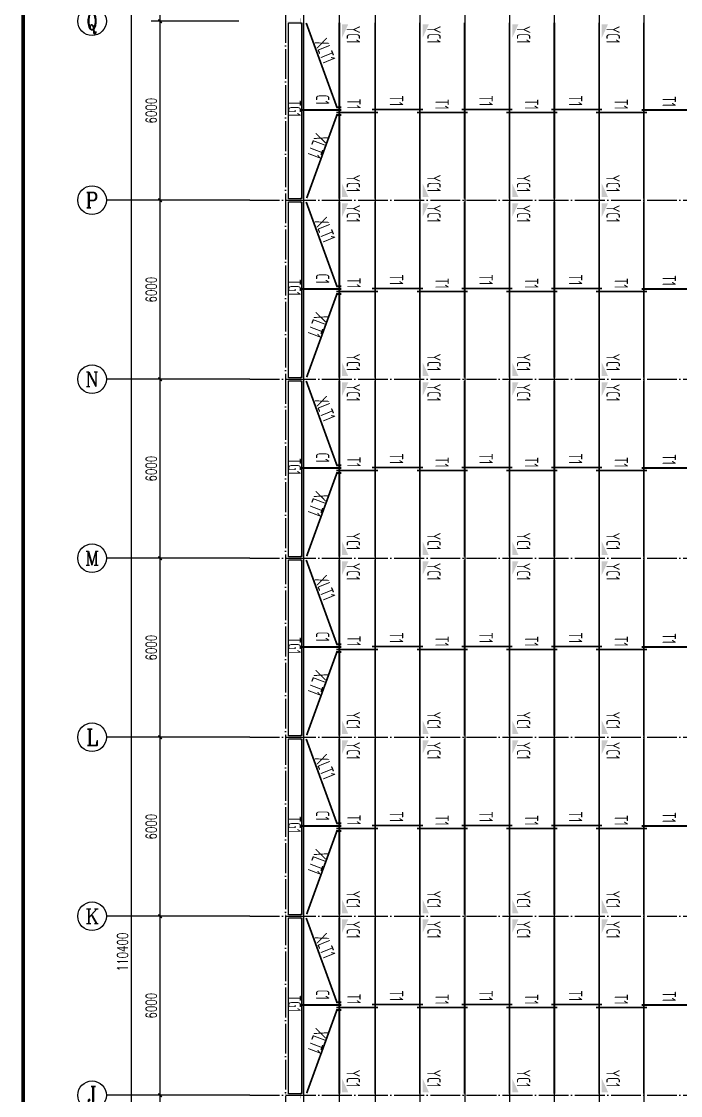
# Model space of a CAD drawing. Extents: x 14207793 to 14719554, y -1675802 to -1228715.
# Drawn here: x 14458570 to 14480640, y -1602707 to -1566707 of the extents above; entities that cross this region are included whole.
import ezdxf
from ezdxf.enums import TextEntityAlignment as Align

# ---------------------------------------------------------------- set-up
doc = ezdxf.new("R2010")
doc.units = 0
doc.header["$LTSCALE"] = 500
doc.header["$MEASUREMENT"] = 0
doc.linetypes.add('DASHEDD', pattern=[5, 4, -1])
doc.linetypes.add('DOTE', pattern=[2.42, 2, -0.2, 0.02, -0.2])
doc.layers.get('0').update_dxf_attribs({"linetype": 'CONTINUOUS'})
doc.layers.get('DEFPOINTS').update_dxf_attribs({"color": 140, "linetype": 'CONTINUOUS'})
for name, color, linetype in [('01', 7, 'CONTINUOUS'), ('1Z', 1, 'DASHEDD'), ('AXIS', 3, 'CONTINUOUS'), ('AXIS_TEXT', 7, 'CONTINUOUS'), ('DOTE', 8, 'DOTE'), ('PUB_TITLE', 4, 'CONTINUOUS'), ('WINDOW', 96, 'CONTINUOUS'), ('墙__虚线', 2, 'CONTINUOUS'), ('层0', 7, 'CONTINUOUS')]:
    doc.layers.add(name, color=color, linetype=linetype)
doc.styles.add('_TCH_AXIS', font='COMPLEX', dxfattribs={"bigfont": 'GBCBIG'})
doc.styles.add('_TCH_DIM_T3', font='SIMPLEX', dxfattribs={"width": 0.705882, "bigfont": 'GBCBIG'})
doc.styles.add('COMPLEX', font='COMPLEX')
doc.styles.add('TSSD_REIN', font='Tssdeng.shx', dxfattribs={"width": 0.65, "bigfont": 'hztxt.shx'})
doc.dimstyles.new('_TCH_ARCH&&120', dxfattribs={"dimtxt": 357, "dimasz": 120, "dimexe": 300, "dimexo": 360, "dimgap": 120, "dimtad": 1, "dimdec": 0, "dimzin": 0, "dimdsep": 46, "dimtxsty": '_TCH_DIM_T3', "dimblk": 'ARCHTICK', "dimcen": 0.09, "dimclrt": 7, "dimazin": 2, "dimtfac": 1, "dimtdec": 0, "dimtix": 1, "dimtmove": 2, "dimatfit": 3, "dimfxl": 0, "dimtolj": 1, "dimtzin": 0, "dimarcsym": 0})

# ---------------------------------------------------------------- blocks, each defined once
blk = doc.blocks.new('gffio')
at = {"layer": '墙__虚线'}
for points in [[(-433999, -56888), (-433999, -56868), (-434094, -56888), (-434199, -56868)], [(-434094, -56888), (-434199, -56868), (-434104, -56888)], [(-434199, -56868), (-434199, -56888), (-434104, -56888)], [(-434094, -56888), (-434104, -56888), (-434094, -57348), (-434104, -57348)], [(-434104, -57348), (-434199, -57348), (-434099, -57365), (-434199, -57368)], [(-434099, -57365), (-434199, -57368), (-433999, -57368)], [(-434094, -57348), (-434104, -57348), (-434058, -57361), (-434099, -57365)], [(-433999, -57368), (-434058, -57361), (-434099, -57365)], [(-434058, -57361), (-433999, -57368), (-434094, -57348), (-433999, -57348)]]:
    blk.add_solid(points, dxfattribs=at)
blk = doc.blocks.new('_ArchTick')
at = {"color": 0, "linetype": 'ByBlock', "const_width": 0.4}
blk.add_lwpolyline([(-0.5, -0.5), (0.5, 0.5)], dxfattribs=at)
blk = doc.blocks.new('*D660')
at = {"layer": 'AXIS', "color": 0, "lineweight": -2}
for p, q in [((14465852, -1602698), (14462912, -1602698)), ((14463212, -1608698), (14463212, -1602698)), ((14465852, -1608698), (14462912, -1608698))]:
    blk.add_line(p, q, dxfattribs=at)
at = {"layer": 'DEFPOINTS', "color": 0}
for p in [(14463212, -1602698), (14466212, -1602698), (14466212, -1608698)]:
    blk.add_point(p, dxfattribs=at)
at = {"layer": 'AXIS', "color": 0, "lineweight": -2, "xscale": 120, "yscale": 120, "zscale": 120}
for p, rotation in [((14463212, -1602698), 90), ((14463212, -1608698), 270)]:
    blk.add_blockref('_ArchTick', p, dxfattribs=dict(at, rotation=rotation))
at = {"layer": 'AXIS', "color": 7, "insert": (14462914, -1605697), "char_height": 357, "attachment_point": 5, "rotation": 90, "style": '_TCH_DIM_T3'}
blk.add_mtext('\\A1;6000', dxfattribs=at)
blk = doc.blocks.new('*D661')
at = {"layer": 'AXIS', "color": 0, "lineweight": -2}
for p, q in [((14465852, -1596698), (14462912, -1596698)), ((14463212, -1602698), (14463212, -1596698)), ((14465852, -1602698), (14462912, -1602698))]:
    blk.add_line(p, q, dxfattribs=at)
at = {"layer": 'DEFPOINTS', "color": 0}
for p in [(14463212, -1596698), (14466212, -1596698), (14466212, -1602698)]:
    blk.add_point(p, dxfattribs=at)
at = {"layer": 'AXIS', "color": 0, "lineweight": -2, "xscale": 120, "yscale": 120, "zscale": 120}
for p, rotation in [((14463212, -1596698), 90), ((14463212, -1602698), 270)]:
    blk.add_blockref('_ArchTick', p, dxfattribs=dict(at, rotation=rotation))
at = {"layer": 'AXIS', "color": 7, "insert": (14462914, -1599697), "char_height": 357, "attachment_point": 5, "rotation": 90, "style": '_TCH_DIM_T3'}
blk.add_mtext('\\A1;6000', dxfattribs=at)
blk = doc.blocks.new('*D662')
at = {"layer": 'AXIS', "color": 0, "lineweight": -2}
for p, q in [((14465852, -1590698), (14462912, -1590698)), ((14463212, -1596698), (14463212, -1590698)), ((14465852, -1596698), (14462912, -1596698))]:
    blk.add_line(p, q, dxfattribs=at)
at = {"layer": 'DEFPOINTS', "color": 0}
for p in [(14463212, -1590698), (14466212, -1590698), (14466212, -1596698)]:
    blk.add_point(p, dxfattribs=at)
at = {"layer": 'AXIS', "color": 0, "lineweight": -2, "xscale": 120, "yscale": 120, "zscale": 120}
for p, rotation in [((14463212, -1590698), 90), ((14463212, -1596698), 270)]:
    blk.add_blockref('_ArchTick', p, dxfattribs=dict(at, rotation=rotation))
at = {"layer": 'AXIS', "color": 7, "insert": (14462914, -1593697), "char_height": 357, "attachment_point": 5, "rotation": 90, "style": '_TCH_DIM_T3'}
blk.add_mtext('\\A1;6000', dxfattribs=at)
blk = doc.blocks.new('*D663')
at = {"layer": 'AXIS', "color": 0, "lineweight": -2}
for p, q in [((14465852, -1584698), (14462912, -1584698)), ((14463212, -1590698), (14463212, -1584698)), ((14465852, -1590698), (14462912, -1590698))]:
    blk.add_line(p, q, dxfattribs=at)
at = {"layer": 'DEFPOINTS', "color": 0}
for p in [(14463212, -1584698), (14466212, -1584698), (14466212, -1590698)]:
    blk.add_point(p, dxfattribs=at)
at = {"layer": 'AXIS', "color": 0, "lineweight": -2, "xscale": 120, "yscale": 120, "zscale": 120}
for p, rotation in [((14463212, -1584698), 90), ((14463212, -1590698), 270)]:
    blk.add_blockref('_ArchTick', p, dxfattribs=dict(at, rotation=rotation))
at = {"layer": 'AXIS', "color": 7, "insert": (14462914, -1587697), "char_height": 357, "attachment_point": 5, "rotation": 90, "style": '_TCH_DIM_T3'}
blk.add_mtext('\\A1;6000', dxfattribs=at)
blk = doc.blocks.new('*D664')
at = {"layer": 'AXIS', "color": 0, "lineweight": -2}
for p, q in [((14465852, -1578698), (14462912, -1578698)), ((14463212, -1584698), (14463212, -1578698)), ((14465852, -1584698), (14462912, -1584698))]:
    blk.add_line(p, q, dxfattribs=at)
at = {"layer": 'DEFPOINTS', "color": 0}
for p in [(14463212, -1578698), (14466212, -1578698), (14466212, -1584698)]:
    blk.add_point(p, dxfattribs=at)
at = {"layer": 'AXIS', "color": 0, "lineweight": -2, "xscale": 120, "yscale": 120, "zscale": 120}
for p, rotation in [((14463212, -1578698), 90), ((14463212, -1584698), 270)]:
    blk.add_blockref('_ArchTick', p, dxfattribs=dict(at, rotation=rotation))
at = {"layer": 'AXIS', "color": 7, "insert": (14462914, -1581697), "char_height": 357, "attachment_point": 5, "rotation": 90, "style": '_TCH_DIM_T3'}
blk.add_mtext('\\A1;6000', dxfattribs=at)
blk = doc.blocks.new('*D665')
at = {"layer": 'AXIS', "color": 0, "lineweight": -2}
for p, q in [((14465852, -1572698), (14462912, -1572698)), ((14463212, -1578698), (14463212, -1572698)), ((14465852, -1578698), (14462912, -1578698))]:
    blk.add_line(p, q, dxfattribs=at)
at = {"layer": 'DEFPOINTS', "color": 0}
for p in [(14463212, -1572698), (14466212, -1572698), (14466212, -1578698)]:
    blk.add_point(p, dxfattribs=at)
at = {"layer": 'AXIS', "color": 0, "lineweight": -2, "xscale": 120, "yscale": 120, "zscale": 120}
for p, rotation in [((14463212, -1572698), 90), ((14463212, -1578698), 270)]:
    blk.add_blockref('_ArchTick', p, dxfattribs=dict(at, rotation=rotation))
at = {"layer": 'AXIS', "color": 7, "insert": (14462914, -1575697), "char_height": 357, "attachment_point": 5, "rotation": 90, "style": '_TCH_DIM_T3'}
blk.add_mtext('\\A1;6000', dxfattribs=at)
blk = doc.blocks.new('*D666')
at = {"layer": 'AXIS', "color": 0, "lineweight": -2}
for p, q in [((14465852, -1566698), (14462912, -1566698)), ((14463212, -1572698), (14463212, -1566698)), ((14465852, -1572698), (14462912, -1572698))]:
    blk.add_line(p, q, dxfattribs=at)
at = {"layer": 'DEFPOINTS', "color": 0}
for p in [(14463212, -1566698), (14466212, -1566698), (14466212, -1572698)]:
    blk.add_point(p, dxfattribs=at)
at = {"layer": 'AXIS', "color": 0, "lineweight": -2, "xscale": 120, "yscale": 120, "zscale": 120}
for p, rotation in [((14463212, -1566698), 90), ((14463212, -1572698), 270)]:
    blk.add_blockref('_ArchTick', p, dxfattribs=dict(at, rotation=rotation))
at = {"layer": 'AXIS', "color": 7, "insert": (14462914, -1569697), "char_height": 357, "attachment_point": 5, "rotation": 90, "style": '_TCH_DIM_T3'}
blk.add_mtext('\\A1;6000', dxfattribs=at)
blk = doc.blocks.new('*D667')
at = {"layer": 'AXIS', "color": 0, "lineweight": -2}
for p, q in [((14465852, -1560698), (14462912, -1560698)), ((14463212, -1566698), (14463212, -1560698)), ((14465852, -1566698), (14462912, -1566698))]:
    blk.add_line(p, q, dxfattribs=at)
at = {"layer": 'DEFPOINTS', "color": 0}
for p in [(14463212, -1560698), (14466212, -1560698), (14466212, -1566698)]:
    blk.add_point(p, dxfattribs=at)
at = {"layer": 'AXIS', "color": 0, "lineweight": -2, "xscale": 120, "yscale": 120, "zscale": 120}
for p, rotation in [((14463212, -1560698), 90), ((14463212, -1566698), 270)]:
    blk.add_blockref('_ArchTick', p, dxfattribs=dict(at, rotation=rotation))
at = {"layer": 'AXIS', "color": 7, "insert": (14462914, -1563697), "char_height": 357, "attachment_point": 5, "rotation": 90, "style": '_TCH_DIM_T3'}
blk.add_mtext('\\A1;6000', dxfattribs=at)
blk = doc.blocks.new('*D671')
at = {"layer": 'AXIS', "color": 0, "lineweight": -2}
for p, q in [((14465852, -1542698), (14461952, -1542698)), ((14462252, -1653098), (14462252, -1542698)), ((14465852, -1653098), (14461952, -1653098))]:
    blk.add_line(p, q, dxfattribs=at)
at = {"layer": 'DEFPOINTS', "color": 0}
for p in [(14462252, -1542698), (14466212, -1542698), (14466212, -1653098)]:
    blk.add_point(p, dxfattribs=at)
at = {"layer": 'AXIS', "color": 0, "lineweight": -2, "xscale": 120, "yscale": 120, "zscale": 120}
for p, rotation in [((14462252, -1542698), 90), ((14462252, -1653098), 270)]:
    blk.add_blockref('_ArchTick', p, dxfattribs=dict(at, rotation=rotation))
at = {"layer": 'AXIS', "color": 7, "insert": (14461954, -1597897), "char_height": 357, "attachment_point": 5, "rotation": 90, "style": '_TCH_DIM_T3'}
blk.add_mtext('\\A1;110400', dxfattribs=at)
blk = doc.blocks.new('_AXISO')
blk.add_circle((0, 0), 0.5)
at = {"layer": 'AXIS_TEXT', "style": 'COMPLEX', "width": 1.041667}
blk.add_attdef('A', text='', height=0.56, dxfattribs=at).set_placement((-0.25, -0.28), (0.25, -0.28), align=Align.FIT)

msp = doc.modelspace()

# ---------------------------------------------------------------- hatches: boundary and pattern name
at = {"layer": 'WINDOW'}
for points in [[(14469305.02, -1567255.07), (14469514.02, -1566799.53), (14469305.02, -1566799.53)], [(14472005.02, -1567255.07), (14472214.02, -1566799.53), (14472005.02, -1566799.53)], [(14475005.02, -1567255.07), (14475214.02, -1566799.53), (14475005.02, -1566799.53)], [(14478005.02, -1567255.07), (14478214.02, -1566799.53), (14478005.02, -1566799.53)], [(14469305.02, -1572139.93), (14469514.02, -1572595.47), (14469305.02, -1572595.47)], [(14472005.02, -1572139.93), (14472214.02, -1572595.47), (14472005.02, -1572595.47)], [(14475005.02, -1572139.93), (14475214.02, -1572595.47), (14475005.02, -1572595.47)], [(14478005.02, -1572139.93), (14478214.02, -1572595.47), (14478005.02, -1572595.47)], [(14469305.02, -1573255.07), (14469514.02, -1572799.53), (14469305.02, -1572799.53)], [(14472005.02, -1573255.07), (14472214.02, -1572799.53), (14472005.02, -1572799.53)], [(14475005.02, -1573255.07), (14475214.02, -1572799.53), (14475005.02, -1572799.53)], [(14478005.02, -1573255.07), (14478214.02, -1572799.53), (14478005.02, -1572799.53)], [(14469305.02, -1578139.93), (14469514.02, -1578595.47), (14469305.02, -1578595.47)], [(14472005.02, -1578139.93), (14472214.02, -1578595.47), (14472005.02, -1578595.47)], [(14475005.02, -1578139.93), (14475214.02, -1578595.47), (14475005.02, -1578595.47)], [(14478005.02, -1578139.93), (14478214.02, -1578595.47), (14478005.02, -1578595.47)], [(14469305.02, -1579255.07), (14469514.02, -1578799.53), (14469305.02, -1578799.53)], [(14472005.02, -1579255.07), (14472214.02, -1578799.53), (14472005.02, -1578799.53)], [(14475005.02, -1579255.07), (14475214.02, -1578799.53), (14475005.02, -1578799.53)], [(14478005.02, -1579255.07), (14478214.02, -1578799.53), (14478005.02, -1578799.53)], [(14469305.02, -1584139.93), (14469514.02, -1584595.47), (14469305.02, -1584595.47)], [(14472005.02, -1584139.93), (14472214.02, -1584595.47), (14472005.02, -1584595.47)], [(14475005.02, -1584139.93), (14475214.02, -1584595.47), (14475005.02, -1584595.47)], [(14478005.02, -1584139.93), (14478214.02, -1584595.47), (14478005.02, -1584595.47)], [(14469305.02, -1585255.07), (14469514.02, -1584799.53), (14469305.02, -1584799.53)], [(14472005.02, -1585255.07), (14472214.02, -1584799.53), (14472005.02, -1584799.53)], [(14475005.02, -1585255.07), (14475214.02, -1584799.53), (14475005.02, -1584799.53)], [(14478005.02, -1585255.07), (14478214.02, -1584799.53), (14478005.02, -1584799.53)], [(14469305.02, -1590139.93), (14469514.02, -1590595.47), (14469305.02, -1590595.47)], [(14472005.02, -1590139.93), (14472214.02, -1590595.47), (14472005.02, -1590595.47)], [(14475005.02, -1590139.93), (14475214.02, -1590595.47), (14475005.02, -1590595.47)], [(14478005.02, -1590139.93), (14478214.02, -1590595.47), (14478005.02, -1590595.47)], [(14469305.02, -1591255.07), (14469514.02, -1590799.53), (14469305.02, -1590799.53)], [(14472005.02, -1591255.07), (14472214.02, -1590799.53), (14472005.02, -1590799.53)], [(14475005.02, -1591255.07), (14475214.02, -1590799.53), (14475005.02, -1590799.53)], [(14478005.02, -1591255.07), (14478214.02, -1590799.53), (14478005.02, -1590799.53)], [(14469305.02, -1596139.93), (14469514.02, -1596595.47), (14469305.02, -1596595.47)], [(14472005.02, -1596139.93), (14472214.02, -1596595.47), (14472005.02, -1596595.47)], [(14475005.02, -1596139.93), (14475214.02, -1596595.47), (14475005.02, -1596595.47)], [(14478005.02, -1596139.93), (14478214.02, -1596595.47), (14478005.02, -1596595.47)], [(14469305.02, -1597255.07), (14469514.02, -1596799.53), (14469305.02, -1596799.53)], [(14472005.02, -1597255.07), (14472214.02, -1596799.53), (14472005.02, -1596799.53)], [(14475005.02, -1597255.07), (14475214.02, -1596799.53), (14475005.02, -1596799.53)], [(14478005.02, -1597255.07), (14478214.02, -1596799.53), (14478005.02, -1596799.53)], [(14469305.02, -1602139.93), (14469514.02, -1602595.47), (14469305.02, -1602595.47)], [(14472005.02, -1602139.93), (14472214.02, -1602595.47), (14472005.02, -1602595.47)], [(14475005.02, -1602139.93), (14475214.02, -1602595.47), (14475005.02, -1602595.47)], [(14478005.02, -1602139.93), (14478214.02, -1602595.47), (14478005.02, -1602595.47)]]:
    msp.add_hatch(color=6, dxfattribs=at).paths.add_polyline_path(points)

# ---------------------------------------------------------------- linework, layer by layer
at = {"const_width": 60}
for points in [[(14468012.5, -1572647.5), (14468012.5, -1566747.5)], [(14469212.5, -1572647.5), (14469212.5, -1566747.5)], [(14470412.5, -1572647.5), (14470412.5, -1566747.5)], [(14471912.5, -1572647.5), (14471912.5, -1566747.5)], [(14473412.5, -1572647.5), (14473412.5, -1566747.5)], [(14474912.5, -1572647.5), (14474912.5, -1566747.5)], [(14476412.5, -1572647.5), (14476412.5, -1566747.5)], [(14477912.5, -1572647.5), (14477912.5, -1566747.5)], [(14479412.5, -1572647.5), (14479412.5, -1566747.5)], [(14468012.5, -1578647.5), (14468012.5, -1572747.5)], [(14469212.5, -1578647.5), (14469212.5, -1572747.5)], [(14470412.5, -1578647.5), (14470412.5, -1572747.5)], [(14471912.5, -1578647.5), (14471912.5, -1572747.5)], [(14473412.5, -1578647.5), (14473412.5, -1572747.5)], [(14474912.5, -1578647.5), (14474912.5, -1572747.5)], [(14476412.5, -1578647.5), (14476412.5, -1572747.5)], [(14477912.5, -1578647.5), (14477912.5, -1572747.5)], [(14479412.5, -1578647.5), (14479412.5, -1572747.5)], [(14468012.5, -1584647.5), (14468012.5, -1578747.5)], [(14469212.5, -1584647.5), (14469212.5, -1578747.5)], [(14470412.5, -1584647.5), (14470412.5, -1578747.5)], [(14471912.5, -1584647.5), (14471912.5, -1578747.5)], [(14473412.5, -1584647.5), (14473412.5, -1578747.5)], [(14474912.5, -1584647.5), (14474912.5, -1578747.5)], [(14476412.5, -1584647.5), (14476412.5, -1578747.5)], [(14477912.5, -1584647.5), (14477912.5, -1578747.5)], [(14479412.5, -1584647.5), (14479412.5, -1578747.5)], [(14468012.5, -1590647.5), (14468012.5, -1584747.5)], [(14469212.5, -1590647.5), (14469212.5, -1584747.5)], [(14470412.5, -1590647.5), (14470412.5, -1584747.5)], [(14471912.5, -1590647.5), (14471912.5, -1584747.5)], [(14473412.5, -1590647.5), (14473412.5, -1584747.5)], [(14474912.5, -1590647.5), (14474912.5, -1584747.5)], [(14476412.5, -1590647.5), (14476412.5, -1584747.5)], [(14477912.5, -1590647.5), (14477912.5, -1584747.5)], [(14479412.5, -1590647.5), (14479412.5, -1584747.5)], [(14468012.5, -1596647.5), (14468012.5, -1590747.5)], [(14469212.5, -1596647.5), (14469212.5, -1590747.5)], [(14470412.5, -1596647.5), (14470412.5, -1590747.5)], [(14471912.5, -1596647.5), (14471912.5, -1590747.5)], [(14473412.5, -1596647.5), (14473412.5, -1590747.5)], [(14474912.5, -1596647.5), (14474912.5, -1590747.5)], [(14476412.5, -1596647.5), (14476412.5, -1590747.5)], [(14477912.5, -1596647.5), (14477912.5, -1590747.5)], [(14479412.5, -1596647.5), (14479412.5, -1590747.5)], [(14468012.5, -1602647.5), (14468012.5, -1596747.5)], [(14469212.5, -1602647.5), (14469212.5, -1596747.5)], [(14470412.5, -1602647.5), (14470412.5, -1596747.5)], [(14471912.5, -1602647.5), (14471912.5, -1596747.5)], [(14473412.5, -1602647.5), (14473412.5, -1596747.5)], [(14474912.5, -1602647.5), (14474912.5, -1596747.5)], [(14476412.5, -1602647.5), (14476412.5, -1596747.5)], [(14477912.5, -1602647.5), (14477912.5, -1596747.5)], [(14479412.5, -1602647.5), (14479412.5, -1596747.5)]]:
    msp.add_lwpolyline(points, dxfattribs=at)
at = {"elevation": 1913.29}
for points in [[(14467512.5, -1572647.5), (14467512.5, -1566747.5), (14467944.5, -1566747.5), (14467944.5, -1572647.5)], [(14467512.5, -1578647.5), (14467512.5, -1572747.5), (14467944.5, -1572747.5), (14467944.5, -1578647.5)], [(14467512.5, -1584647.5), (14467512.5, -1578747.5), (14467944.5, -1578747.5), (14467944.5, -1584647.5)], [(14467512.5, -1590647.5), (14467512.5, -1584747.5), (14467944.5, -1584747.5), (14467944.5, -1590647.5)], [(14467512.5, -1596647.5), (14467512.5, -1590747.5), (14467944.5, -1590747.5), (14467944.5, -1596647.5)], [(14467512.5, -1602647.5), (14467512.5, -1596747.5), (14467944.5, -1596747.5), (14467944.5, -1602647.5)]]:
    msp.add_lwpolyline(points, close=True, dxfattribs=at)
at = {"layer": '1Z', "linetype": 'ByBlock', "ltscale": 0.9, "const_width": 60}
for points in [[(14468105, -1566757.5), (14469133.79, -1569583.79), (14469283.79, -1569583.79)], [(14469283.79, -1569672.5), (14467912.5, -1569672.5)], [(14468120, -1572627.5), (14469133.79, -1569840.89), (14469283.79, -1569840.89)], [(14470512.5, -1569758.54), (14469112.5, -1569758.95)], [(14472012.5, -1569658.57), (14470312.5, -1569658.89)], [(14473512.5, -1569758.54), (14471812.5, -1569758.95)], [(14475012.5, -1569658.57), (14473312.5, -1569658.89)], [(14476512.5, -1569758.54), (14474812.5, -1569758.95)], [(14478012.5, -1569658.57), (14476312.5, -1569658.89)], [(14479512.5, -1569758.54), (14477812.5, -1569758.95)], [(14481001.25, -1569672.47), (14479341.25, -1569672.97)], [(14468105, -1572757.5), (14469133.79, -1575583.79), (14469283.79, -1575583.79)], [(14469283.79, -1575672.5), (14467912.5, -1575672.5)], [(14472012.5, -1575658.57), (14470312.5, -1575658.89)], [(14475012.5, -1575658.57), (14473312.5, -1575658.89)], [(14478012.5, -1575658.57), (14476312.5, -1575658.89)], [(14481001.25, -1575672.47), (14479341.25, -1575672.97)], [(14468120, -1578627.5), (14469133.79, -1575840.89), (14469283.79, -1575840.89)], [(14470512.5, -1575758.54), (14469112.5, -1575758.95)], [(14473512.5, -1575758.54), (14471812.5, -1575758.95)], [(14476512.5, -1575758.54), (14474812.5, -1575758.95)], [(14479512.5, -1575758.54), (14477812.5, -1575758.95)], [(14468105, -1578757.5), (14469133.79, -1581583.79), (14469283.79, -1581583.79)], [(14469283.79, -1581672.5), (14467912.5, -1581672.5)], [(14468120, -1584627.5), (14469133.79, -1581840.89), (14469283.79, -1581840.89)], [(14470512.5, -1581758.54), (14469112.5, -1581758.95)], [(14472012.5, -1581658.57), (14470312.5, -1581658.89)], [(14473512.5, -1581758.54), (14471812.5, -1581758.95)], [(14475012.5, -1581658.57), (14473312.5, -1581658.89)], [(14476512.5, -1581758.54), (14474812.5, -1581758.95)], [(14478012.5, -1581658.57), (14476312.5, -1581658.89)], [(14479512.5, -1581758.54), (14477812.5, -1581758.95)], [(14481001.25, -1581672.47), (14479341.25, -1581672.97)], [(14468105, -1584757.5), (14469133.79, -1587583.79), (14469283.79, -1587583.79)], [(14469283.79, -1587672.5), (14467912.5, -1587672.5)], [(14468120, -1590627.5), (14469133.79, -1587840.89), (14469283.79, -1587840.89)], [(14470512.5, -1587758.54), (14469112.5, -1587758.95)], [(14472012.5, -1587658.57), (14470312.5, -1587658.89)], [(14473512.5, -1587758.54), (14471812.5, -1587758.95)], [(14475012.5, -1587658.57), (14473312.5, -1587658.89)], [(14476512.5, -1587758.54), (14474812.5, -1587758.95)], [(14478012.5, -1587658.57), (14476312.5, -1587658.89)], [(14479512.5, -1587758.54), (14477812.5, -1587758.95)], [(14481001.25, -1587672.47), (14479341.25, -1587672.97)], [(14468105, -1590757.5), (14469133.79, -1593583.79), (14469283.79, -1593583.79)], [(14469283.79, -1593672.5), (14467912.5, -1593672.5)], [(14472012.5, -1593658.57), (14470312.5, -1593658.89)], [(14475012.5, -1593658.57), (14473312.5, -1593658.89)], [(14478012.5, -1593658.57), (14476312.5, -1593658.89)], [(14481001.25, -1593672.47), (14479341.25, -1593672.97)], [(14468120, -1596627.5), (14469133.79, -1593840.89), (14469283.79, -1593840.89)], [(14470512.5, -1593758.54), (14469112.5, -1593758.95)], [(14473512.5, -1593758.54), (14471812.5, -1593758.95)], [(14476512.5, -1593758.54), (14474812.5, -1593758.95)], [(14479512.5, -1593758.54), (14477812.5, -1593758.95)], [(14468105, -1596757.5), (14469133.79, -1599583.79), (14469283.79, -1599583.79)], [(14469283.79, -1599672.5), (14467912.5, -1599672.5)], [(14468120, -1602627.5), (14469133.79, -1599840.89), (14469283.79, -1599840.89)], [(14470512.5, -1599758.54), (14469112.5, -1599758.95)], [(14472012.5, -1599658.57), (14470312.5, -1599658.89)], [(14473512.5, -1599758.54), (14471812.5, -1599758.95)], [(14475012.5, -1599658.57), (14473312.5, -1599658.89)], [(14476512.5, -1599758.54), (14474812.5, -1599758.95)], [(14478012.5, -1599658.57), (14476312.5, -1599658.89)], [(14479512.5, -1599758.54), (14477812.5, -1599758.95)], [(14481001.25, -1599672.47), (14479341.25, -1599672.97)]]:
    msp.add_lwpolyline(points, dxfattribs=at)
at = {"layer": 'AXIS'}
for p, q in [((14466212.5, -1572697.5), (14461412.5, -1572697.5)), ((14466212.5, -1578697.5), (14461412.5, -1578697.5)), ((14466212.5, -1584697.5), (14461412.5, -1584697.5)), ((14466212.5, -1590697.5), (14461412.5, -1590697.5)), ((14466212.5, -1596697.5), (14461412.5, -1596697.5)), ((14466212.5, -1602697.5), (14461412.5, -1602697.5))]:
    msp.add_line(p, q, dxfattribs=at)
at = {"layer": 'DOTE'}
for p, q in [((14468012.5, -1540897.5), (14468012.5, -1644697.5)), ((14469212.5, -1540897.5), (14469212.5, -1644697.5)), ((14470412.5, -1540897.5), (14470412.5, -1644697.5)), ((14471912.5, -1540897.5), (14471912.5, -1644697.5)), ((14473412.5, -1540897.5), (14473412.5, -1654897.5)), ((14474912.5, -1540897.5), (14474912.5, -1654897.5)), ((14476412.5, -1540897.5), (14476412.5, -1654897.5)), ((14477912.5, -1540897.5), (14477912.5, -1654897.5)), ((14479412.5, -1540897.5), (14479412.5, -1654897.5)), ((14467412.5, -1542220), (14467412.5, -1655020)), ((14473412.5, -1542220), (14473412.5, -1655020)), ((14479412.5, -1542220), (14479412.5, -1655020)), ((14466212.5, -1572697.5), (14498612.5, -1572697.5)), ((14466212.5, -1578697.5), (14498612.5, -1578697.5)), ((14466212.5, -1584697.5), (14498612.5, -1584697.5)), ((14466212.5, -1590697.5), (14498612.5, -1590697.5)), ((14466212.5, -1596697.5), (14498612.5, -1596697.5)), ((14466212.5, -1602697.5), (14498612.5, -1602697.5))]:
    msp.add_line(p, q, dxfattribs=at)
at = {"layer": 'PUB_TITLE', "const_width": 120}
msp.add_lwpolyline([(14506630, -1674602.5), (14506630, -1536122.5), (14458630, -1536122.5), (14458630, -1674602.5)], close=True, dxfattribs=at)

# ---------------------------------------------------------------- block references
at = {"layer": 'AXIS'}
ref = msp.add_blockref('_AXISO', (14460932.5, -1566697.5), dxfattribs=dict(at, xscale=960, yscale=960, zscale=960))
ref.add_attrib('A', 'Q', dxfattribs={"layer": 'AXIS_TEXT', "height": 572.31, "style": '_TCH_AXIS', "width": 0.807692}).set_placement((14460756.4, -1566983.66), (14461108.6, -1566983.66), align=Align.FIT)
ref = msp.add_blockref('_AXISO', (14460932.5, -1572697.5), dxfattribs=dict(at, xscale=960, yscale=960, zscale=960))
ref.add_attrib('A', 'P', dxfattribs={"layer": 'AXIS_TEXT', "height": 522.31, "style": '_TCH_AXIS'}).set_placement((14460721.09, -1572958.65), (14461143.91, -1572958.65), align=Align.FIT)
ref = msp.add_blockref('_AXISO', (14460932.5, -1578697.5), dxfattribs=dict(at, xscale=960, yscale=960, zscale=960))
ref.add_attrib('A', 'N', dxfattribs={"layer": 'AXIS_TEXT', "height": 498.31, "style": '_TCH_AXIS'}).set_placement((14460707.07, -1578946.66), (14461157.93, -1578946.66), align=Align.FIT)
ref = msp.add_blockref('_AXISO', (14460932.5, -1584697.5), dxfattribs=dict(at, xscale=960, yscale=960, zscale=960))
ref.add_attrib('A', 'M', dxfattribs={"layer": 'AXIS_TEXT', "height": 475.18, "style": '_TCH_AXIS'}).set_placement((14460694.91, -1584935.09), (14461170.09, -1584935.09), align=Align.FIT)
ref = msp.add_blockref('_AXISO', (14460932.5, -1590697.5), dxfattribs=dict(at, xscale=960, yscale=960, zscale=960))
ref.add_attrib('A', 'L', dxfattribs={"layer": 'AXIS_TEXT', "height": 546.83, "style": '_TCH_AXIS'}).set_placement((14460737.2, -1590970.91), (14461127.8, -1590970.91), align=Align.FIT)
ref = msp.add_blockref('_AXISO', (14460932.5, -1596697.5), dxfattribs=dict(at, xscale=960, yscale=960, zscale=960))
ref.add_attrib('A', 'K', dxfattribs={"layer": 'AXIS_TEXT', "height": 498.31, "style": '_TCH_AXIS'}).set_placement((14460707.07, -1596946.66), (14461157.93, -1596946.66), align=Align.FIT)
ref = msp.add_blockref('_AXISO', (14460932.5, -1602697.5), dxfattribs=dict(at, xscale=960, yscale=960, zscale=960))
ref.add_attrib('A', 'J', dxfattribs={"layer": 'AXIS_TEXT', "height": 595.28, "style": '_TCH_AXIS'}).set_placement((14460776.59, -1602995.14), (14461088.41, -1602995.14), align=Align.FIT)
at = {"layer": '层0', "rotation": 270}
for p in [(14524780.63, -2000796.95), (14524780.63, -2006796.95), (14524780.63, -2012796.95), (14524780.63, -2018796.95), (14524780.63, -2024796.95), (14524780.63, -2030796.95), (14524780.63, -2036796.95)]:
    msp.add_blockref('gffio', p, dxfattribs=at)

# ---------------------------------------------------------------- texts
at = {"layer": '01', "color": 4, "style": 'TSSD_REIN', "width": 0.65}
for s, height, rotation, p in [('YC1', 450, 269.993868, (14469458.03, -1566854.02, 1916.56)), ('YC1', 450, 269.993868, (14472158.03, -1566854.02, 1916.56)), ('YC1', 450, 269.993868, (14475158.03, -1566854.02, 1916.56)), ('YC1', 450, 269.993868, (14478158.03, -1566854.02, 1916.56)), ('XLT1', 450, 291.980148, (14468376.34, -1567398.82, 4717.39)), ('C1', 450, 270, (14468429.85, -1569158.02)), ('T1', 450, 270, (14470902.28, -1569185.3)), ('T1', 450, 270, (14470902.28, -1569185.3)), ('T1', 450, 270, (14473902.28, -1569185.3)), ('T1', 450, 270, (14473902.28, -1569185.3)), ('T1', 450, 270, (14476902.28, -1569185.3)), ('T1', 450, 270, (14476902.28, -1569185.3)), ('T1', 450, 270, (14480033.09, -1569209.54)), ('TG1', 420, 270, (14467503.45, -1569344.08, 1913.29)), ('T1', 450, 270, (14469478.59, -1569290.87)), ('T1', 450, 270, (14472429.78, -1569302.8)), ('T1', 450, 270, (14472429.78, -1569302.8)), ('T1', 450, 270, (14475429.78, -1569302.8)), ('T1', 450, 270, (14475429.78, -1569302.8)), ('T1', 450, 270, (14478429.78, -1569302.8)), ('T1', 450, 270, (14478429.78, -1569302.8)), ('XLT1', 450, 249.169669, (14468427.42, -1570419.48)), ('YC1', 450, 269.993868, (14469458.03, -1571839.02, 1916.56)), ('YC1', 450, 269.993868, (14472158.03, -1571839.02, 1916.56)), ('YC1', 450, 269.993868, (14475158.03, -1571839.02, 1916.56)), ('YC1', 450, 269.993868, (14478158.03, -1571839.02, 1916.56)), ('YC1', 450, 269.993868, (14469458.03, -1572854.02, 1916.56)), ('YC1', 450, 269.993868, (14472158.03, -1572854.02, 1916.56)), ('YC1', 450, 269.993868, (14475158.03, -1572854.02, 1916.56)), ('YC1', 450, 269.993868, (14478158.03, -1572854.02, 1916.56)), ('XLT1', 450, 291.980148, (14468376.34, -1573398.82, 4717.39)), ('C1', 450, 270, (14468429.85, -1575158.02)), ('T1', 450, 270, (14469478.59, -1575290.87)), ('T1', 450, 270, (14470902.28, -1575185.3)), ('T1', 450, 270, (14470902.28, -1575185.3)), ('T1', 450, 270, (14472429.78, -1575302.8)), ('T1', 450, 270, (14472429.78, -1575302.8)), ('T1', 450, 270, (14473902.28, -1575185.3)), ('T1', 450, 270, (14473902.28, -1575185.3)), ('T1', 450, 270, (14475429.78, -1575302.8)), ('T1', 450, 270, (14475429.78, -1575302.8)), ('T1', 450, 270, (14476902.28, -1575185.3)), ('T1', 450, 270, (14476902.28, -1575185.3)), ('T1', 450, 270, (14478429.78, -1575302.8)), ('T1', 450, 270, (14478429.78, -1575302.8)), ('T1', 450, 270, (14480033.09, -1575209.54)), ('TG1', 420, 270, (14467503.45, -1575344.08, 1913.29)), ('XLT1', 450, 249.169669, (14468427.42, -1576419.48)), ('YC1', 450, 269.993868, (14469458.03, -1577839.02, 1916.56)), ('YC1', 450, 269.993868, (14472158.03, -1577839.02, 1916.56)), ('YC1', 450, 269.993868, (14475158.03, -1577839.02, 1916.56)), ('YC1', 450, 269.993868, (14478158.03, -1577839.02, 1916.56)), ('YC1', 450, 269.993868, (14469458.03, -1578854.02, 1916.56)), ('YC1', 450, 269.993868, (14472158.03, -1578854.02, 1916.56)), ('YC1', 450, 269.993868, (14475158.03, -1578854.02, 1916.56)), ('YC1', 450, 269.993868, (14478158.03, -1578854.02, 1916.56)), ('XLT1', 450, 291.980148, (14468376.34, -1579398.82, 4717.39)), ('TG1', 420, 270, (14467503.45, -1581344.08, 1913.29)), ('C1', 450, 270, (14468429.85, -1581158.02)), ('T1', 450, 270, (14469478.59, -1581290.87)), ('T1', 450, 270, (14470902.28, -1581185.3)), ('T1', 450, 270, (14470902.28, -1581185.3)), ('T1', 450, 270, (14472429.78, -1581302.8)), ('T1', 450, 270, (14472429.78, -1581302.8)), ('T1', 450, 270, (14473902.28, -1581185.3)), ('T1', 450, 270, (14473902.28, -1581185.3)), ('T1', 450, 270, (14475429.78, -1581302.8)), ('T1', 450, 270, (14475429.78, -1581302.8)), ('T1', 450, 270, (14476902.28, -1581185.3)), ('T1', 450, 270, (14476902.28, -1581185.3)), ('T1', 450, 270, (14478429.78, -1581302.8)), ('T1', 450, 270, (14478429.78, -1581302.8)), ('T1', 450, 270, (14480033.09, -1581209.54)), ('XLT1', 450, 249.169669, (14468427.42, -1582419.48)), ('YC1', 450, 269.993868, (14469458.03, -1583839.02, 1916.56)), ('YC1', 450, 269.993868, (14472158.03, -1583839.02, 1916.56)), ('YC1', 450, 269.993868, (14475158.03, -1583839.02, 1916.56)), ('YC1', 450, 269.993868, (14478158.03, -1583839.02, 1916.56)), ('YC1', 450, 269.993868, (14469458.03, -1584854.02, 1916.56)), ('YC1', 450, 269.993868, (14472158.03, -1584854.02, 1916.56)), ('YC1', 450, 269.993868, (14475158.03, -1584854.02, 1916.56)), ('YC1', 450, 269.993868, (14478158.03, -1584854.02, 1916.56)), ('XLT1', 450, 291.980148, (14468376.34, -1585398.82, 4717.39)), ('C1', 450, 270, (14468429.85, -1587158.02)), ('T1', 450, 270, (14470902.28, -1587185.3)), ('T1', 450, 270, (14470902.28, -1587185.3)), ('T1', 450, 270, (14473902.28, -1587185.3)), ('T1', 450, 270, (14473902.28, -1587185.3)), ('T1', 450, 270, (14476902.28, -1587185.3)), ('T1', 450, 270, (14476902.28, -1587185.3)), ('T1', 450, 270, (14480033.09, -1587209.54)), ('TG1', 420, 270, (14467503.45, -1587344.08, 1913.29)), ('T1', 450, 270, (14469478.59, -1587290.87)), ('T1', 450, 270, (14472429.78, -1587302.8)), ('T1', 450, 270, (14472429.78, -1587302.8)), ('T1', 450, 270, (14475429.78, -1587302.8)), ('T1', 450, 270, (14475429.78, -1587302.8)), ('T1', 450, 270, (14478429.78, -1587302.8)), ('T1', 450, 270, (14478429.78, -1587302.8)), ('XLT1', 450, 249.169669, (14468427.42, -1588419.48)), ('YC1', 450, 269.993868, (14469458.03, -1589839.02, 1916.56)), ('YC1', 450, 269.993868, (14472158.03, -1589839.02, 1916.56)), ('YC1', 450, 269.993868, (14475158.03, -1589839.02, 1916.56)), ('YC1', 450, 269.993868, (14478158.03, -1589839.02, 1916.56)), ('YC1', 450, 269.993868, (14469458.03, -1590854.02, 1916.56)), ('YC1', 450, 269.993868, (14472158.03, -1590854.02, 1916.56)), ('YC1', 450, 269.993868, (14475158.03, -1590854.02, 1916.56)), ('YC1', 450, 269.993868, (14478158.03, -1590854.02, 1916.56)), ('XLT1', 450, 291.980148, (14468376.34, -1591398.82, 4717.39)), ('C1', 450, 270, (14468429.85, -1593158.02)), ('T1', 450, 270, (14469478.59, -1593290.87)), ('T1', 450, 270, (14470902.28, -1593185.3)), ('T1', 450, 270, (14470902.28, -1593185.3)), ('T1', 450, 270, (14472429.78, -1593302.8)), ('T1', 450, 270, (14472429.78, -1593302.8)), ('T1', 450, 270, (14473902.28, -1593185.3)), ('T1', 450, 270, (14473902.28, -1593185.3)), ('T1', 450, 270, (14475429.78, -1593302.8)), ('T1', 450, 270, (14475429.78, -1593302.8)), ('T1', 450, 270, (14476902.28, -1593185.3)), ('T1', 450, 270, (14476902.28, -1593185.3)), ('T1', 450, 270, (14478429.78, -1593302.8)), ('T1', 450, 270, (14478429.78, -1593302.8)), ('T1', 450, 270, (14480033.09, -1593209.54)), ('TG1', 420, 270, (14467503.45, -1593344.08, 1913.29)), ('XLT1', 450, 249.169669, (14468427.42, -1594419.48)), ('YC1', 450, 269.993868, (14469458.03, -1595839.02, 1916.56)), ('YC1', 450, 269.993868, (14472158.03, -1595839.02, 1916.56)), ('YC1', 450, 269.993868, (14475158.03, -1595839.02, 1916.56)), ('YC1', 450, 269.993868, (14478158.03, -1595839.02, 1916.56)), ('YC1', 450, 269.993868, (14469458.03, -1596854.02, 1916.56)), ('YC1', 450, 269.993868, (14472158.03, -1596854.02, 1916.56)), ('YC1', 450, 269.993868, (14475158.03, -1596854.02, 1916.56)), ('YC1', 450, 269.993868, (14478158.03, -1596854.02, 1916.56)), ('XLT1', 450, 291.980148, (14468376.34, -1597398.82, 4717.39)), ('TG1', 420, 270, (14467503.45, -1599344.08, 1913.29)), ('C1', 450, 270, (14468429.85, -1599158.02)), ('T1', 450, 270, (14469478.59, -1599290.87)), ('T1', 450, 270, (14470902.28, -1599185.3)), ('T1', 450, 270, (14470902.28, -1599185.3)), ('T1', 450, 270, (14472429.78, -1599302.8)), ('T1', 450, 270, (14472429.78, -1599302.8)), ('T1', 450, 270, (14473902.28, -1599185.3)), ('T1', 450, 270, (14473902.28, -1599185.3)), ('T1', 450, 270, (14475429.78, -1599302.8)), ('T1', 450, 270, (14475429.78, -1599302.8)), ('T1', 450, 270, (14476902.28, -1599185.3)), ('T1', 450, 270, (14476902.28, -1599185.3)), ('T1', 450, 270, (14478429.78, -1599302.8)), ('T1', 450, 270, (14478429.78, -1599302.8)), ('T1', 450, 270, (14480033.09, -1599209.54)), ('XLT1', 450, 249.169669, (14468427.42, -1600419.48)), ('YC1', 450, 269.993868, (14469458.03, -1601839.02, 1916.56)), ('YC1', 450, 269.993868, (14472158.03, -1601839.02, 1916.56)), ('YC1', 450, 269.993868, (14475158.03, -1601839.02, 1916.56)), ('YC1', 450, 269.993868, (14478158.03, -1601839.02, 1916.56))]:
    msp.add_text(s, height=height, rotation=rotation, dxfattribs=at).set_placement(p)

# ---------------------------------------------------------------- dimensions: what is measured, and where the dimension line sits
at = {"layer": 'AXIS'}
for p1, p2, distance, picture, middle in [((14466212.5, -1653097.5), (14466212.5, -1542697.5), 3960, '*D671', (14461954, -1597897.5)), ((14466212.5, -1566697.5), (14466212.5, -1560697.5), 3000, '*D667', (14462914, -1563697.5)), ((14466212.5, -1572697.5), (14466212.5, -1566697.5), 3000, '*D666', (14462914, -1569697.5)), ((14466212.5, -1578697.5), (14466212.5, -1572697.5), 3000, '*D665', (14462914, -1575697.5)), ((14466212.5, -1584697.5), (14466212.5, -1578697.5), 3000, '*D664', (14462914, -1581697.5)), ((14466212.5, -1590697.5), (14466212.5, -1584697.5), 3000, '*D663', (14462914, -1587697.5)), ((14466212.5, -1596697.5), (14466212.5, -1590697.5), 3000, '*D662', (14462914, -1593697.5)), ((14466212.5, -1602697.5), (14466212.5, -1596697.5), 3000, '*D661', (14462914, -1599697.5)), ((14466212.5, -1608697.5), (14466212.5, -1602697.5), 3000, '*D660', (14462914, -1605697.5))]:
    dim = msp.add_aligned_dim(p1=p1, p2=p2, distance=distance, dimstyle='_TCH_ARCH&&120', dxfattribs=at)
    dim.commit()
    dim.dimension.update_dxf_attribs({"geometry": picture, "text_midpoint": middle})

doc.saveas('drawing.dxf')
